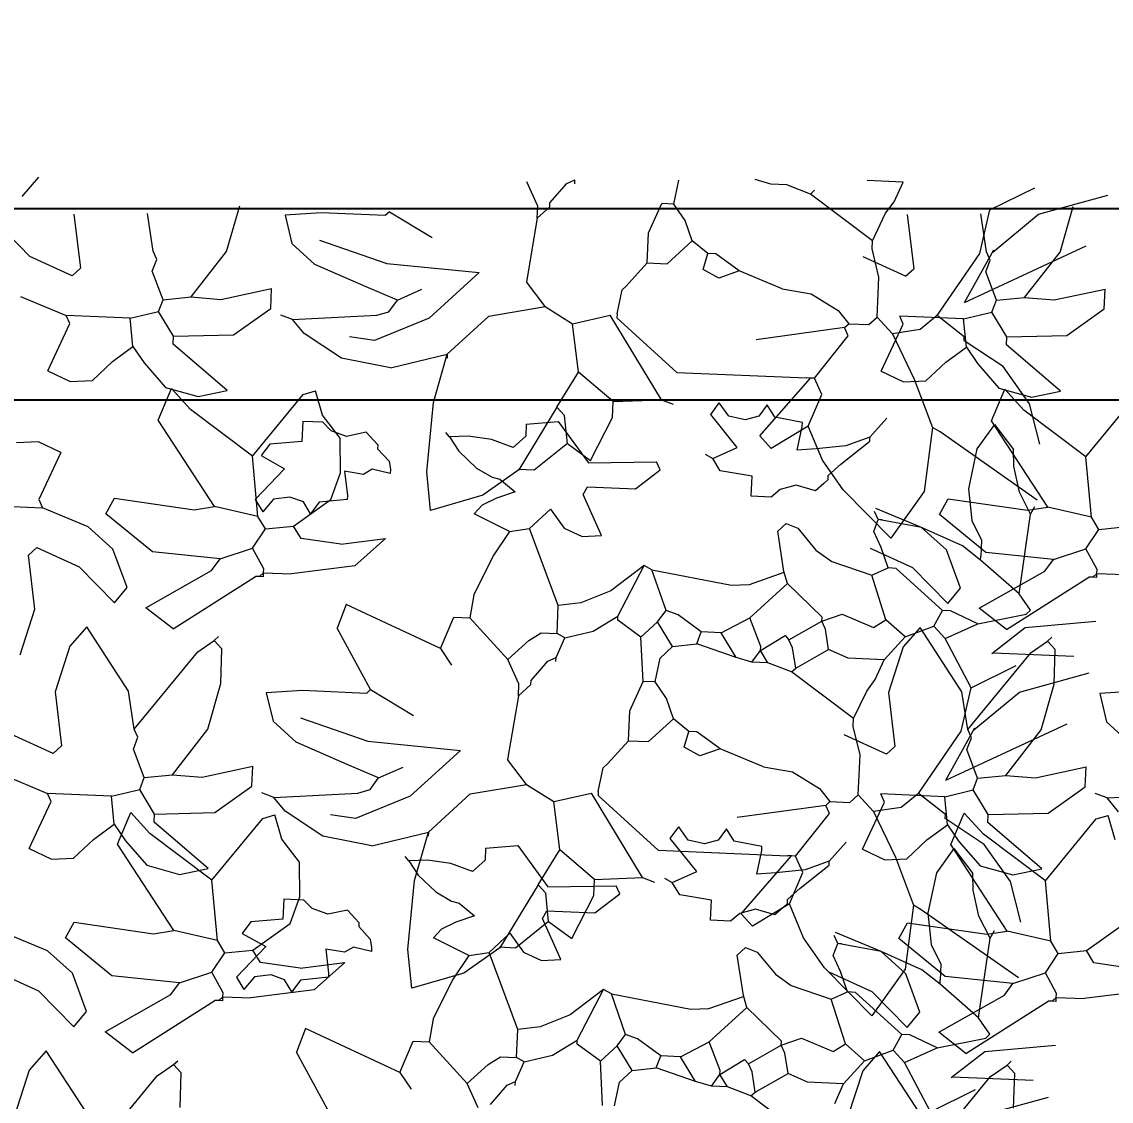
# Model space of a CAD drawing. Header units: centimetres. Extents: x 5667 to 17750, y 274 to 6203.
# Drawn here: x 5866 to 5952.9, y 4639.2 to 4725.4 of the extents above; entities that cross this region are included whole.
import ezdxf

# ---------------------------------------------------------------- set-up
doc = ezdxf.new("R2010")
doc.units = ezdxf.units.CM
doc.header["$MEASUREMENT"] = 0
doc.layers.get('0').update_dxf_attribs({"lineweight": 18})
doc.layers.add('G-ANNO-DIM', color=3, linetype='Continuous', lineweight=9)
doc.layers.add('G-HEDGE', color=104, linetype='Continuous', lineweight=9)
doc.styles.add('ARIAL', font='arial.ttf')
doc.dimstyles.new('TICK_36', dxfattribs={"dimtxt": 10, "dimasz": 3.6, "dimexe": 1.8, "dimexo": 1.2, "dimgap": 1.8, "dimtad": 0, "dimdec": 0, "dimzin": 0, "dimdsep": 46, "dimtxsty": 'ARIAL', "dimblk": 'OBLIQUE', "dimcen": 1.8, "dimdle": 1.8, "dimclrd": 256, "dimclrt": 256, "dimadec": 0, "dimazin": 0, "dimtfac": 1, "dimtdec": 0, "dimtmove": 1, "dimatfit": 3, "dimldrblk": 'OPEN90', "dimfxl": 1, "dimtolj": 1, "dimtzin": 0, "dimarcsym": 0})

# ---------------------------------------------------------------- blocks, each defined once
blk = doc.blocks.new('_Oblique')
at = {"color": 0, "linetype": 'ByBlock', "lineweight": -2}
blk.add_line((-0.5, -0.5), (0.5, 0.5), dxfattribs=at)
blk = doc.blocks.new('*D33')
at = {"layer": 'Defpoints', "color": 0, "transparency": 16777216}
for p in [(6061.601, 4710.484), (5687.774, 4485.199), (6061.11, 4485.199)]:
    blk.add_point(p, dxfattribs=at)
at = {"layer": 'G-ANNO-DIM', "lineweight": -2, "transparency": 16777216}
for p, q in [((5687.774, 4712.284), (5687.774, 4610.812)), ((5687.774, 4483.399), (5687.774, 4584.872))]:
    blk.add_line(p, q, dxfattribs=at)
at = {"layer": 'G-ANNO-DIM', "color": 0, "lineweight": -2, "transparency": 16777216}
for p, q in [((6060.401, 4710.484), (5685.974, 4710.484)), ((6059.91, 4485.199), (5685.974, 4485.199))]:
    blk.add_line(p, q, dxfattribs=at)
at = {"layer": 'G-ANNO-DIM', "lineweight": -2, "transparency": 16777216, "xscale": 3.6, "yscale": 3.6, "zscale": 3.6}
for p, rotation in [((5687.774, 4710.484), 90), ((5687.774, 4485.199), 270)]:
    blk.add_blockref('_Oblique', p, dxfattribs=dict(at, rotation=rotation))
at = {"layer": 'G-ANNO-DIM', "transparency": 16777216, "insert": (5687.774, 4597.842), "char_height": 10, "attachment_point": 5, "rotation": 90, "style": 'ARIAL'}
blk.add_mtext('\\A1;225', dxfattribs=at)
blk = doc.blocks.new('_Open90')
at = {"color": 0, "linetype": 'ByBlock', "lineweight": -2}
for p, q in [((-0.5, 0.5), (0, 0)), ((0, 0), (-1, 0)), ((0, 0), (-0.5, -0.5))]:
    blk.add_line(p, q, dxfattribs=at)
blk = doc.blocks.new('*D34')
at = {"layer": 'Defpoints', "color": 0, "transparency": 16777216}
for p in [(5716.472, 4695.199), (6061.568, 4695.199), (6061.11, 4485.199)]:
    blk.add_point(p, dxfattribs=at)
at = {"layer": 'G-ANNO-DIM', "lineweight": -2, "transparency": 16777216}
for p, q in [((5716.472, 4696.999), (5716.472, 4603.114)), ((5716.472, 4483.399), (5716.472, 4577.284))]:
    blk.add_line(p, q, dxfattribs=at)
at = {"layer": 'G-ANNO-DIM', "color": 0, "lineweight": -2, "transparency": 16777216}
for p, q in [((6060.368, 4695.199), (5714.672, 4695.199)), ((6059.91, 4485.199), (5714.672, 4485.199))]:
    blk.add_line(p, q, dxfattribs=at)
at = {"layer": 'G-ANNO-DIM', "lineweight": -2, "transparency": 16777216, "xscale": 3.6, "yscale": 3.6, "zscale": 3.6}
for p, rotation in [((5716.472, 4695.199), 90), ((5716.472, 4485.199), 270)]:
    blk.add_blockref('_Oblique', p, dxfattribs=dict(at, rotation=rotation))
at = {"layer": 'G-ANNO-DIM', "transparency": 16777216, "insert": (5716.472, 4590.199), "char_height": 10, "attachment_point": 5, "rotation": 90, "style": 'ARIAL'}
blk.add_mtext('\\A1;210', dxfattribs=at)
blk = doc.blocks.new('*D103')
at = {"layer": 'Defpoints', "color": 0, "transparency": 16777216}
for p in [(5716.472, 4710.484), (6061.601, 4710.484), (6061.568, 4695.199)]:
    blk.add_point(p, dxfattribs=at)
at = {"layer": 'G-ANNO-DIM', "lineweight": -2, "transparency": 16777216}
for p, q in [((5716.472, 4693.399), (5716.472, 4712.284)), ((5706.867, 4705.723), (5706.867, 4709.323)), ((5716.472, 4702.842), (5706.867, 4705.723))]:
    blk.add_line(p, q, dxfattribs=at)
at = {"layer": 'G-ANNO-DIM', "color": 0, "lineweight": -2, "transparency": 16777216}
for p, q in [((6060.401, 4710.484), (5714.672, 4710.484)), ((6060.368, 4695.199), (5714.672, 4695.199))]:
    blk.add_line(p, q, dxfattribs=at)
at = {"layer": 'G-ANNO-DIM', "lineweight": -2, "transparency": 16777216, "xscale": 3.6, "yscale": 3.6, "zscale": 3.6}
for p, rotation in [((5716.472, 4710.484), 90), ((5716.472, 4695.199), 270)]:
    blk.add_blockref('_Oblique', p, dxfattribs=dict(at, rotation=rotation))
at = {"layer": 'G-ANNO-DIM', "transparency": 16777216, "insert": (5706.867, 4717.853), "char_height": 10, "attachment_point": 5, "rotation": 90, "style": 'ARIAL'}
blk.add_mtext('\\A1;15', dxfattribs=at)

msp = doc.modelspace()

# ---------------------------------------------------------------- linework, layer by layer
at = {"layer": 'G-HEDGE'}
for p, q in [((5865.994, 4711.485), (5867.339, 4713.024)), ((5909.475, 4712.519), (5910.127, 4712.811)), ((5910.113, 4712.491), (5910.127, 4712.811)), ((5918.033, 4710.868), (5918.435, 4712.768)), ((5925.772, 4712.448), (5924.51, 4712.822)), ((5936.327, 4712.627), (5933.456, 4712.752)), ((5907.159, 4710.702), (5906.285, 4712.658)), ((5908.13, 4710.98), (5909.475, 4712.519)), ((5927.048, 4712.392), (5925.772, 4712.448)), ((5928.934, 4711.67), (5927.048, 4712.392)), ((5928.934, 4711.67), (5929.268, 4711.976)), ((5935.62, 4711.06), (5936.327, 4712.627)), ((5943.262, 4710.407), (5946.855, 4712.168)), ((5933.886, 4707.939), (5928.934, 4711.67)), ((5934.94, 4710.13), (5935.62, 4711.06)), ((5947.133, 4710.061), (5952.692, 4711.579)), ((5882.324, 4707.084), (5883.364, 4710.729)), ((5889.877, 4710.178), (5886.992, 4709.984)), ((5894.98, 4709.955), (5889.877, 4710.178)), ((5895.313, 4710.26), (5894.98, 4709.955)), ((5895.313, 4710.26), (5898.739, 4708.193)), ((5907.117, 4709.745), (5907.159, 4710.702)), ((5907.117, 4709.745), (5908.116, 4710.66)), ((5908.116, 4710.66), (5908.13, 4710.98)), ((5916.009, 4708.563), (5917.076, 4710.909)), ((5918.033, 4710.868), (5917.076, 4710.909)), ((5918.934, 4709.55), (5918.033, 4710.868)), ((5942.472, 4706.926), (5943.262, 4710.407)), ((5948.865, 4707.038), (5949.904, 4710.682)), ((5866.603, 4706.693), (5863.779, 4709.573)), ((5870.126, 4710.076), (5870.644, 4705.757)), ((5876.456, 4707.102), (5875.999, 4710.128)), ((5886.992, 4709.984), (5887.532, 4707.723)), ((5907.117, 4709.745), (5906.256, 4704.669)), ((5919.503, 4707.927), (5918.934, 4709.55)), ((5933.886, 4707.939), (5934.94, 4710.13)), ((5936.667, 4710.03), (5937.185, 4705.71)), ((5942.996, 4707.056), (5942.54, 4710.081)), ((5943.488, 4707.031), (5947.133, 4710.061)), ((5915.91, 4706.166), (5916.009, 4708.563)), ((5889.376, 4706.045), (5887.532, 4707.723)), ((5889.727, 4707.993), (5895.108, 4706.124)), ((5917.505, 4706.096), (5919.503, 4707.927)), ((5920.737, 4706.914), (5919.503, 4707.927)), ((5933.858, 4707.301), (5933.886, 4707.939)), ((5869.978, 4705.147), (5866.603, 4706.693)), ((5876.747, 4706.45), (5876.456, 4707.102)), ((5879.493, 4703.454), (5882.324, 4707.084)), ((5920.362, 4705.653), (5920.737, 4706.914)), ((5921.375, 4706.886), (5920.737, 4706.914)), ((5923.234, 4705.527), (5921.375, 4706.886)), ((5934.398, 4705.041), (5933.858, 4707.301)), ((5939.058, 4701.961), (5942.472, 4706.926)), ((5950.915, 4707.502), (5941.215, 4702.983)), ((5943.551, 4707.183), (5941.215, 4702.983)), ((5943.287, 4706.403), (5942.997, 4707.055)), ((5946.034, 4703.407), (5948.865, 4707.038)), ((5876.387, 4705.507), (5876.747, 4706.45)), ((5893.454, 4704.268), (5889.376, 4706.045)), ((5895.108, 4706.124), (5902.488, 4705.393)), ((5914.231, 4704.321), (5915.91, 4706.166)), ((5915.91, 4706.166), (5917.505, 4706.096)), ((5936.519, 4705.101), (5933.143, 4706.647)), ((5942.927, 4705.46), (5943.287, 4706.403)), ((5869.978, 4705.148), (5870.644, 4705.757)), ((5877.246, 4703.232), (5876.387, 4705.507)), ((5902.488, 4705.393), (5898.493, 4701.753)), ((5921.61, 4704.959), (5920.362, 4705.653)), ((5923.234, 4705.527), (5921.61, 4704.959)), ((5926.686, 4704.098), (5923.234, 4705.527)), ((5934.259, 4701.85), (5934.398, 4705.041)), ((5936.519, 4705.101), (5937.185, 4705.71)), ((5943.787, 4703.186), (5942.927, 4705.46)), ((5881.864, 4703.26), (5885.915, 4704.133)), ((5885.846, 4702.538), (5885.915, 4704.133)), ((5895.964, 4703.2), (5893.454, 4704.268)), ((5895.964, 4703.2), (5897.92, 4704.074)), ((5907.768, 4702.686), (5906.256, 4704.669)), ((5913.899, 4704.017), (5914.231, 4704.321)), ((5926.686, 4704.098), (5929.006, 4703.691)), ((5948.404, 4703.214), (5952.456, 4704.086)), ((5952.386, 4702.491), (5952.456, 4704.086)), ((5865.876, 4703.496), (5869.52, 4701.971)), ((5876.885, 4702.289), (5877.246, 4703.232)), ((5877.246, 4703.232), (5879.493, 4703.454)), ((5879.493, 4703.454), (5881.864, 4703.26)), ((5895.285, 4702.271), (5895.964, 4703.2)), ((5913.496, 4702.116), (5913.899, 4704.017)), ((5929.006, 4703.691), (5931.15, 4702.367)), ((5943.425, 4702.242), (5943.787, 4703.186)), ((5943.787, 4703.186), (5946.033, 4703.407)), ((5946.034, 4703.407), (5948.404, 4703.214)), ((5882.877, 4700.43), (5885.846, 4702.538)), ((5903.26, 4701.923), (5907.768, 4702.686)), ((5907.768, 4702.686), (5909.945, 4701.312)), ((5931.15, 4702.367), (5931.999, 4701.31)), ((5949.418, 4700.383), (5952.386, 4702.491)), ((5869.811, 4701.32), (5869.52, 4701.971)), ((5874.624, 4701.748), (5869.52, 4701.971)), ((5874.624, 4701.748), (5876.885, 4702.289)), ((5874.846, 4699.502), (5874.624, 4701.748)), ((5878.078, 4700.32), (5876.885, 4702.289)), ((5887.587, 4701.648), (5886.644, 4702.008)), ((5887.587, 4701.648), (5894.314, 4701.994)), ((5888.507, 4700.536), (5887.587, 4701.648)), ((5898.493, 4701.753), (5894.124, 4699.968)), ((5894.314, 4701.994), (5895.285, 4702.271)), ((5899.931, 4698.873), (5903.26, 4701.923)), ((5909.945, 4701.312), (5912.948, 4701.992)), ((5917.032, 4695.25), (5912.948, 4701.992)), ((5913.496, 4702.116), (5913.482, 4701.797)), ((5913.482, 4701.797), (5918.278, 4697.433)), ((5933.594, 4701.24), (5934.259, 4701.85)), ((5935.48, 4700.518), (5934.259, 4701.85)), ((5936.352, 4701.273), (5936.061, 4701.924)), ((5941.165, 4701.701), (5936.061, 4701.924)), ((5939.058, 4701.961), (5937.688, 4700.852)), ((5941.222, 4700.268), (5939.058, 4701.961)), ((5941.165, 4701.701), (5943.425, 4702.242)), ((5941.386, 4699.455), (5941.165, 4701.701)), ((5944.619, 4700.273), (5943.425, 4702.242)), ((5868.049, 4697.561), (5869.811, 4701.32)), ((5910.417, 4697.456), (5909.945, 4701.312)), ((5931.666, 4701.004), (5924.592, 4700.034)), ((5931.666, 4701.004), (5931.999, 4701.31)), ((5931.957, 4700.353), (5931.666, 4701.004)), ((5931.999, 4701.31), (5933.594, 4701.24)), ((5934.589, 4697.514), (5936.352, 4701.273)), ((5937.688, 4700.852), (5935.48, 4700.518)), ((5878.05, 4699.681), (5878.078, 4700.32)), ((5878.078, 4700.32), (5882.877, 4700.43)), ((5891.503, 4698.561), (5888.507, 4700.536)), ((5894.124, 4699.968), (5892.121, 4700.26)), ((5929.251, 4696.955), (5931.957, 4700.353)), ((5935.48, 4700.518), (5937.221, 4696.875)), ((5941.209, 4699.949), (5941.222, 4700.268)), ((5944.315, 4697.896), (5941.209, 4699.949)), ((5944.591, 4699.634), (5944.619, 4700.273)), ((5944.619, 4700.273), (5949.418, 4700.383)), ((5873.196, 4698.295), (5874.846, 4699.502)), ((5874.846, 4699.502), (5875.747, 4698.184)), ((5882.363, 4695.978), (5878.05, 4699.681)), ((5895.409, 4697.791), (5899.931, 4698.873)), ((5898.833, 4695.012), (5899.931, 4698.873)), ((5899.931, 4698.873), (5899.917, 4698.553)), ((5939.736, 4698.249), (5941.386, 4699.455)), ((5941.386, 4699.455), (5942.287, 4698.137)), ((5948.903, 4695.931), (5944.591, 4699.634)), ((5871.602, 4696.789), (5873.196, 4698.295)), ((5875.747, 4698.184), (5877.448, 4696.226)), ((5895.409, 4697.791), (5891.503, 4698.561)), ((5938.142, 4696.742), (5939.736, 4698.249)), ((5942.287, 4698.137), (5943.988, 4696.18)), ((5868.049, 4697.561), (5869.837, 4696.712)), ((5908.696, 4694.655), (5910.417, 4697.456)), ((5913.19, 4695.098), (5910.417, 4697.456)), ((5918.278, 4697.433), (5928.614, 4696.982)), ((5934.589, 4697.514), (5936.377, 4696.665)), ((5946.422, 4694.928), (5944.315, 4697.896)), ((5869.837, 4696.712), (5871.602, 4696.789)), ((5877.448, 4696.226), (5880.058, 4695.497)), ((5924.896, 4692.35), (5928.933, 4696.968)), ((5928.933, 4696.968), (5928.614, 4696.982)), ((5929.251, 4696.955), (5928.933, 4696.968)), ((5929.834, 4695.651), (5929.251, 4696.955)), ((5936.377, 4696.665), (5938.142, 4696.742)), ((5937.221, 4696.875), (5938.669, 4693.028)), ((5876.849, 4693.621), (5877.918, 4696.132)), ((5879.443, 4694.467), (5877.918, 4696.132)), ((5880.058, 4695.497), (5882.363, 4695.978)), ((5884.394, 4690.735), (5888.445, 4695.673)), ((5888.445, 4695.673), (5889.416, 4695.95)), ((5889.97, 4694.008), (5889.416, 4695.95)), ((5928.766, 4693.14), (5929.834, 4695.651)), ((5943.39, 4693.574), (5944.458, 4696.085)), ((5943.988, 4696.18), (5946.598, 4695.451)), ((5945.983, 4694.42), (5944.458, 4696.085)), ((5946.598, 4695.451), (5948.903, 4695.931)), ((5950.935, 4690.688), (5954.985, 4695.626)), ((5898.299, 4689.5), (5898.833, 4695.012)), ((5908.696, 4694.655), (5905.644, 4689.641)), ((5909.307, 4693.989), (5908.696, 4694.655)), ((5913.135, 4693.822), (5913.19, 4695.098)), ((5913.19, 4695.098), (5917.032, 4695.25)), ((5917.032, 4695.25), (5917.975, 4694.889)), ((5920.976, 4694.077), (5921.655, 4695.006)), ((5922.418, 4693.929), (5921.655, 4695.006)), ((5925.484, 4694.839), (5924.821, 4693.938)), ((5926.08, 4693.855), (5925.484, 4694.839)), ((5947.24, 4691.695), (5946.422, 4694.928)), ((5881.342, 4686.713), (5876.849, 4693.621)), ((5884.394, 4690.735), (5879.443, 4694.467)), ((5891.384, 4692.175), (5889.97, 4694.008)), ((5909.528, 4691.742), (5909.307, 4693.989)), ((5911.386, 4690.382), (5913.135, 4693.822)), ((5923.098, 4691.427), (5920.976, 4694.077)), ((5923.716, 4693.643), (5922.418, 4693.929)), ((5924.821, 4693.938), (5923.716, 4693.643)), ((5928.299, 4693.438), (5926.08, 4693.855)), ((5933.681, 4692.245), (5935.026, 4693.784)), ((5950.935, 4690.688), (5945.983, 4694.42)), ((5888.394, 4693.512), (5888.325, 4691.916)), ((5889.99, 4693.442), (5888.394, 4693.512)), ((5890.662, 4692.768), (5889.99, 4693.442)), ((5891.898, 4692.314), (5890.662, 4692.768)), ((5906.239, 4693.299), (5906.198, 4692.342)), ((5906.239, 4693.299), (5908.806, 4693.506)), ((5908.806, 4693.506), (5911.219, 4690.205)), ((5928.766, 4693.14), (5925.811, 4691.351)), ((5927.883, 4691.219), (5928.285, 4693.119)), ((5928.285, 4693.119), (5928.299, 4693.438)), ((5929.895, 4690.429), (5928.766, 4693.14)), ((5938.669, 4693.028), (5938.005, 4687.923)), ((5939.293, 4692.681), (5938.669, 4693.028)), ((5943.633, 4693.267), (5942.233, 4691.317)), ((5947.883, 4686.667), (5943.39, 4693.574)), ((5943.633, 4693.267), (5945.145, 4691.283)), ((5867.309, 4691.878), (5865.544, 4691.801)), ((5869.097, 4691.029), (5867.309, 4691.878)), ((5888.325, 4691.916), (5885.759, 4691.709)), ((5891.41, 4689.406), (5891.384, 4692.175)), ((5893.471, 4692.651), (5891.898, 4692.314)), ((5894.081, 4691.985), (5893.471, 4692.651)), ((5894.081, 4691.985), (5894.386, 4691.652)), ((5900.123, 4692.287), (5899.818, 4692.62)), ((5901.607, 4692.344), (5900.123, 4692.287)), ((5900.123, 4692.287), (5900.85, 4691.147)), ((5903.474, 4692.078), (5901.607, 4692.344)), ((5905.199, 4691.426), (5903.474, 4692.078)), ((5906.198, 4692.342), (5905.199, 4691.426)), ((5925.811, 4691.351), (5924.896, 4692.35)), ((5931.351, 4690.109), (5933.667, 4691.925)), ((5933.681, 4692.245), (5931.761, 4691.577)), ((5933.667, 4691.925), (5933.681, 4692.245)), ((5947.045, 4687.23), (5939.293, 4692.681)), ((5869.097, 4691.029), (5867.335, 4687.27)), ((5885.759, 4691.709), (5885.079, 4690.78)), ((5894.386, 4691.652), (5894.373, 4691.333)), ((5894.373, 4691.333), (5895.288, 4690.335)), ((5900.85, 4691.147), (5902.259, 4689.794)), ((5909.528, 4691.742), (5906.878, 4689.62)), ((5909.528, 4691.742), (5911.386, 4690.382)), ((5921.142, 4690.554), (5923.098, 4691.427)), ((5929.403, 4691.336), (5927.883, 4691.219)), ((5931.761, 4691.577), (5929.403, 4691.336)), ((5942.233, 4691.317), (5941.548, 4688.144)), ((5945.175, 4689.931), (5945.145, 4691.283)), ((5884.823, 4685.922), (5884.394, 4690.735)), ((5885.079, 4690.78), (5886.952, 4689.739)), ((5895.288, 4690.335), (5895.395, 4689.672)), ((5911.219, 4690.205), (5916.655, 4690.287)), ((5916.947, 4689.636), (5916.655, 4690.287)), ((5920.518, 4690.901), (5921.142, 4690.554)), ((5921.739, 4689.569), (5921.142, 4690.554)), ((5931.553, 4688.05), (5929.895, 4690.429)), ((5951.363, 4685.875), (5950.935, 4690.688)), ((5886.952, 4689.739), (5884.608, 4687.284)), ((5890.635, 4687.267), (5891.41, 4689.406)), ((5891.737, 4689.531), (5891.972, 4687.603)), ((5893.24, 4689.281), (5891.737, 4689.531)), ((5893.952, 4689.694), (5893.24, 4689.281)), ((5895.381, 4689.352), (5893.952, 4689.694)), ((5895.395, 4689.672), (5895.381, 4689.352)), ((5898.605, 4686.412), (5898.299, 4689.5)), ((5902.259, 4689.794), (5903.518, 4689.063)), ((5905.644, 4689.641), (5902.767, 4687.614)), ((5906.878, 4689.62), (5905.602, 4689.675)), ((5914.964, 4688.124), (5916.947, 4689.636)), ((5924.276, 4689.139), (5921.739, 4689.569)), ((5930.352, 4689.193), (5931.351, 4690.109)), ((5945.631, 4687.852), (5945.175, 4689.931)), ((5903.518, 4689.063), (5904.131, 4688.916)), ((5904.131, 4688.916), (5905.366, 4687.903)), ((5924.207, 4687.544), (5924.276, 4689.139)), ((5927.802, 4688.432), (5926.531, 4688.087)), ((5929.339, 4687.959), (5927.802, 4688.432)), ((5930.004, 4688.57), (5929.339, 4687.959)), ((5930.004, 4688.57), (5930.338, 4688.875)), ((5930.338, 4688.875), (5930.352, 4689.193)), ((5891.972, 4687.603), (5891.958, 4687.283)), ((5902.767, 4687.614), (5898.605, 4686.412)), ((5905.366, 4687.903), (5903.856, 4687.387)), ((5910.788, 4687.667), (5911.136, 4688.291)), ((5912.244, 4684.407), (5910.788, 4687.667)), ((5911.136, 4688.291), (5914.964, 4688.124)), ((5925.802, 4687.474), (5924.207, 4687.544)), ((5926.531, 4688.087), (5925.802, 4687.474)), ((5935.348, 4684.195), (5931.553, 4688.05)), ((5938.005, 4687.923), (5935.348, 4684.195)), ((5941.548, 4688.144), (5941.82, 4685.615)), ((5946.518, 4686.109), (5945.631, 4687.852)), ((5862.522, 4686.841), (5867.626, 4686.619)), ((5867.335, 4687.27), (5867.626, 4686.619)), ((5872.687, 4686.132), (5873.38, 4687.38)), ((5873.38, 4687.38), (5879.733, 4686.464)), ((5879.733, 4686.464), (5881.342, 4686.713)), ((5884.823, 4685.922), (5881.342, 4686.713)), ((5884.608, 4687.284), (5885.203, 4686.299)), ((5886.056, 4687.307), (5885.203, 4686.299)), ((5887.374, 4687.478), (5886.056, 4687.307)), ((5888.449, 4687.088), (5887.374, 4687.478)), ((5887.666, 4685.16), (5890.635, 4687.267)), ((5889.031, 4686.133), (5888.449, 4687.088)), ((5889.711, 4687.062), (5889.031, 4686.133)), ((5891.958, 4687.283), (5889.711, 4687.062)), ((5902.716, 4686.822), (5902.091, 4686.128)), ((5903.856, 4687.387), (5902.716, 4686.822)), ((5939.228, 4686.085), (5939.921, 4687.333)), ((5939.921, 4687.333), (5946.274, 4686.418)), ((5946.274, 4686.418), (5947.883, 4686.667)), ((5946.518, 4686.109), (5946.864, 4686.733)), ((5951.363, 4685.875), (5947.883, 4686.667)), ((5871.269, 4685.093), (5867.626, 4686.619)), ((5876.39, 4683.094), (5872.687, 4686.132)), ((5885.42, 4684.937), (5884.823, 4685.922)), ((5904.907, 4684.727), (5902.091, 4686.128)), ((5906.516, 4684.976), (5908.181, 4686.502)), ((5908.181, 4686.502), (5909.271, 4684.999)), ((5934.353, 4685.68), (5934.063, 4686.333)), ((5937.81, 4685.047), (5934.166, 4686.572)), ((5942.931, 4683.047), (5939.228, 4686.085)), ((5945.601, 4679.757), (5946.518, 4686.109)), ((5951.96, 4684.89), (5951.363, 4685.875)), ((5873.247, 4683.316), (5871.269, 4685.093)), ((5884.393, 4683.385), (5885.42, 4684.937)), ((5885.42, 4684.937), (5887.666, 4685.16)), ((5888.263, 4684.175), (5887.666, 4685.16)), ((5904.907, 4684.727), (5906.516, 4684.976)), ((5908.804, 4678.804), (5906.516, 4684.976)), ((5909.271, 4684.999), (5910.709, 4684.321)), ((5926.323, 4684.752), (5926.988, 4685.363)), ((5926.988, 4685.363), (5927.931, 4685.001)), ((5927.931, 4685.001), (5929.377, 4683.241)), ((5933.993, 4684.737), (5934.353, 4685.68)), ((5934.672, 4685.666), (5934.353, 4685.68)), ((5937.81, 4685.047), (5934.353, 4685.68)), ((5939.787, 4683.269), (5937.81, 4685.047)), ((5941.077, 4683.589), (5937.81, 4685.047)), ((5941.82, 4685.615), (5942.592, 4684.043)), ((5951.96, 4684.89), (5954.207, 4685.113)), ((5891.439, 4683.716), (5888.263, 4684.175)), ((5891.439, 4683.716), (5894.998, 4684.176)), ((5894.998, 4684.176), (5892.554, 4681.976)), ((5904.907, 4684.727), (5903.597, 4682.786)), ((5910.709, 4684.321), (5912.244, 4684.407)), ((5926.821, 4681.535), (5926.323, 4684.752)), ((5934.575, 4683.434), (5933.993, 4684.737)), ((5942.592, 4684.043), (5942.537, 4682.767)), ((5950.934, 4683.338), (5951.96, 4684.89)), ((5867.168, 4683.442), (5866.502, 4682.832)), ((5867.168, 4683.442), (5870.543, 4681.896)), ((5874.38, 4680.251), (5873.247, 4683.316)), ((5881.799, 4682.539), (5884.393, 4683.385)), ((5885.281, 4681.748), (5884.393, 4683.385)), ((5929.377, 4683.241), (5930.648, 4682.327)), ((5933.708, 4683.395), (5937.083, 4681.849)), ((5935.144, 4681.81), (5934.575, 4683.434)), ((5940.92, 4680.204), (5939.787, 4683.269)), ((5942.523, 4682.448), (5941.077, 4683.589)), ((5948.339, 4682.492), (5950.934, 4683.338)), ((5951.821, 4681.701), (5950.934, 4683.338)), ((5867.02, 4678.513), (5866.502, 4682.832)), ((5881.799, 4682.539), (5876.39, 4683.094)), ((5881.12, 4681.61), (5881.799, 4682.539)), ((5903.597, 4682.786), (5902.051, 4679.655)), ((5930.648, 4682.327), (5933.84, 4681.229)), ((5942.523, 4682.448), (5942.537, 4682.767)), ((5945.601, 4679.757), (5942.523, 4682.448)), ((5948.339, 4682.492), (5942.931, 4683.047)), ((5947.66, 4681.563), (5948.339, 4682.492)), ((5870.543, 4681.896), (5873.367, 4679.017)), ((5875.876, 4678.641), (5881.12, 4681.61)), ((5885.267, 4681.429), (5885.281, 4681.748)), ((5892.554, 4681.976), (5887.499, 4681.331)), ((5915.656, 4682.022), (5912.985, 4679.978)), ((5913.562, 4677.957), (5915.656, 4682.022)), ((5916.28, 4681.674), (5915.656, 4682.022)), ((5916.28, 4681.674), (5922.619, 4680.439)), ((5917.418, 4678.429), (5916.28, 4681.674)), ((5924.071, 4680.498), (5926.843, 4681.464)), ((5927.099, 4680.564), (5926.821, 4681.535)), ((5933.84, 4681.229), (5935.144, 4681.81)), ((5935.782, 4681.783), (5935.144, 4681.81)), ((5939.471, 4678.426), (5935.782, 4681.783)), ((5937.083, 4681.849), (5939.908, 4678.97)), ((5942.416, 4678.595), (5947.66, 4681.563)), ((5951.807, 4681.382), (5951.821, 4681.701)), ((5878.04, 4676.95), (5884.614, 4681.137)), ((5884.934, 4681.123), (5884.614, 4681.137)), ((5884.934, 4681.123), (5885.267, 4681.429)), ((5885.253, 4681.109), (5884.934, 4681.123)), ((5885.253, 4681.109), (5885.267, 4681.429)), ((5885.267, 4681.429), (5887.499, 4681.331)), ((5924.103, 4677.818), (5927.099, 4680.564)), ((5929.859, 4677.886), (5927.099, 4680.564)), ((5934.963, 4677.664), (5933.84, 4681.229)), ((5944.581, 4676.903), (5951.155, 4681.09)), ((5951.474, 4681.076), (5951.155, 4681.09)), ((5951.474, 4681.076), (5951.807, 4681.382)), ((5951.793, 4681.062), (5951.474, 4681.076)), ((5951.793, 4681.062), (5951.807, 4681.382)), ((5951.807, 4681.382), (5954.04, 4681.285)), ((5873.367, 4679.017), (5874.38, 4680.251)), ((5912.985, 4679.978), (5910.596, 4679.037)), ((5922.619, 4680.439), (5924.071, 4680.498)), ((5939.908, 4678.97), (5940.92, 4680.204)), ((5946.503, 4678.439), (5945.601, 4679.757)), ((5891.869, 4678.903), (5891.147, 4677.017)), ((5899.386, 4675.379), (5891.869, 4678.903)), ((5902.051, 4679.655), (5901.73, 4677.834)), ((5910.596, 4679.037), (5908.804, 4678.804)), ((5865.835, 4674.87), (5867.02, 4678.513)), ((5878.04, 4676.95), (5875.876, 4678.641)), ((5908.707, 4676.571), (5908.804, 4678.804)), ((5911.592, 4676.765), (5913.562, 4677.957)), ((5913.548, 4677.639), (5913.562, 4677.957)), ((5916.737, 4677.499), (5917.418, 4678.429)), ((5918.361, 4678.068), (5917.418, 4678.429)), ((5920.219, 4676.708), (5918.361, 4678.068)), ((5929.845, 4677.568), (5931.467, 4678.135)), ((5931.467, 4678.135), (5933.978, 4677.067)), ((5938.777, 4677.178), (5939.471, 4678.426)), ((5940.108, 4678.398), (5939.471, 4678.426)), ((5942.3, 4677.344), (5940.108, 4678.398)), ((5942.3, 4677.344), (5946.17, 4678.134)), ((5944.581, 4676.903), (5942.416, 4678.595)), ((5946.17, 4678.134), (5946.503, 4678.439)), ((5871.152, 4677.105), (5869.807, 4675.566)), ((5874.495, 4671.974), (5871.153, 4677.105)), ((5899.386, 4675.379), (5900.454, 4677.89)), ((5900.454, 4677.89), (5901.73, 4677.834)), ((5904.781, 4674.505), (5901.73, 4677.834)), ((5915.406, 4676.279), (5913.548, 4677.639)), ((5915.406, 4676.279), (5916.737, 4677.499)), ((5917.93, 4675.53), (5916.737, 4677.499)), ((5921.813, 4676.639), (5924.103, 4677.818)), ((5924.962, 4675.542), (5924.103, 4677.818)), ((5927.223, 4676.083), (5929.845, 4677.568)), ((5929.845, 4677.568), (5929.859, 4677.886)), ((5930.136, 4676.915), (5929.845, 4677.568)), ((5933.978, 4677.067), (5934.963, 4677.664)), ((5936.503, 4676.318), (5934.963, 4677.664)), ((5936.503, 4676.318), (5938.777, 4677.178)), ((5939.692, 4676.179), (5938.777, 4677.178)), ((5939.692, 4676.179), (5942.3, 4677.344)), ((5951.73, 4677.531), (5946.088, 4677.041)), ((5881.333, 4676.022), (5881.666, 4676.327)), ((5893.809, 4672.106), (5891.147, 4677.017)), ((5906.445, 4676.03), (5907.43, 4676.627)), ((5907.43, 4676.627), (5908.707, 4676.571)), ((5908.623, 4674.657), (5909.33, 4676.224)), ((5909.33, 4676.224), (5908.707, 4676.571)), ((5909.33, 4676.224), (5911.592, 4676.765)), ((5915.572, 4672.756), (5915.406, 4676.279)), ((5919.858, 4675.765), (5920.219, 4676.708)), ((5921.813, 4676.639), (5920.219, 4676.708)), ((5923.007, 4674.669), (5921.813, 4676.639)), ((5924.949, 4675.224), (5926.918, 4676.416)), ((5926.918, 4676.416), (5927.223, 4676.083)), ((5930.385, 4675.306), (5930.136, 4676.915)), ((5934.824, 4674.474), (5936.503, 4676.318)), ((5937.693, 4677.058), (5936.347, 4675.519)), ((5941.036, 4671.928), (5937.693, 4677.058)), ((5946.088, 4677.041), (5943.42, 4674.949)), ((5947.873, 4675.975), (5948.206, 4676.28)), ((5869.807, 4675.566), (5868.622, 4671.923)), ((5880.016, 4675.121), (5881.333, 4676.022)), ((5881.944, 4675.356), (5881.333, 4676.022)), ((5881.86, 4672.576), (5881.944, 4675.356)), ((5899.386, 4675.379), (5900.287, 4674.062)), ((5904.781, 4674.505), (5906.445, 4676.03)), ((5916.931, 4674.614), (5917.93, 4675.53)), ((5917.93, 4675.53), (5919.858, 4675.765)), ((5923.007, 4674.669), (5919.858, 4675.765)), ((5924.949, 4675.224), (5924.962, 4675.542)), ((5927.514, 4675.431), (5927.223, 4676.083)), ((5927.764, 4673.823), (5927.514, 4675.431)), ((5936.347, 4675.519), (5935.163, 4671.876)), ((5941.758, 4672.254), (5939.692, 4676.179)), ((5946.556, 4675.074), (5947.873, 4675.975)), ((5948.484, 4675.309), (5947.873, 4675.975)), ((5874.952, 4668.949), (5880.016, 4675.121)), ((5905.655, 4672.549), (5904.781, 4674.505)), ((5907.971, 4674.366), (5908.623, 4674.657)), ((5908.609, 4674.338), (5908.623, 4674.657)), ((5916.529, 4672.714), (5916.931, 4674.614)), ((5924.269, 4674.295), (5923.007, 4674.669)), ((5924.269, 4674.295), (5924.949, 4675.224)), ((5925.544, 4674.239), (5924.949, 4675.224)), ((5927.764, 4673.823), (5930.385, 4675.306)), ((5931.953, 4674.599), (5930.385, 4675.306)), ((5934.824, 4674.474), (5931.953, 4674.599)), ((5934.116, 4672.906), (5934.824, 4674.474)), ((5941.493, 4668.902), (5946.556, 4675.074)), ((5943.526, 4675.039), (5949.968, 4674.758)), ((5948.4, 4672.529), (5948.484, 4675.309)), ((5906.626, 4672.827), (5907.971, 4674.366)), ((5925.544, 4674.239), (5924.269, 4674.295)), ((5927.43, 4673.517), (5925.544, 4674.239)), ((5927.43, 4673.517), (5927.764, 4673.823)), ((5941.758, 4672.254), (5945.351, 4674.015)), ((5906.612, 4672.507), (5906.626, 4672.827)), ((5914.505, 4670.409), (5915.572, 4672.756)), ((5916.529, 4672.714), (5915.572, 4672.756)), ((5932.382, 4669.786), (5927.43, 4673.517)), ((5933.437, 4671.977), (5934.116, 4672.906)), ((5945.63, 4671.908), (5951.188, 4673.426)), ((5868.622, 4671.923), (5869.141, 4667.604)), ((5874.952, 4668.949), (5874.495, 4671.974)), ((5880.821, 4668.931), (5881.86, 4672.576)), ((5888.373, 4672.024), (5885.488, 4671.831)), ((5893.477, 4671.802), (5888.373, 4672.024)), ((5893.809, 4672.106), (5893.477, 4671.802)), ((5893.809, 4672.106), (5897.235, 4670.039)), ((5905.613, 4671.592), (5905.655, 4672.549)), ((5905.613, 4671.592), (5906.612, 4672.507)), ((5917.43, 4671.397), (5916.529, 4672.714)), ((5932.382, 4669.786), (5933.437, 4671.977)), ((5935.163, 4671.876), (5935.681, 4667.557)), ((5940.968, 4668.772), (5941.758, 4672.254)), ((5941.493, 4668.902), (5941.036, 4671.928)), ((5941.985, 4668.877), (5945.63, 4671.908)), ((5947.361, 4668.884), (5948.4, 4672.529)), ((5954.913, 4671.977), (5952.028, 4671.784)), ((5885.488, 4671.831), (5886.028, 4669.569)), ((5905.613, 4671.592), (5904.752, 4666.516)), ((5917.999, 4669.774), (5917.43, 4671.397)), ((5952.028, 4671.784), (5952.568, 4669.522)), ((5914.406, 4668.013), (5914.505, 4670.409)), ((5887.872, 4667.891), (5886.028, 4669.569)), ((5888.224, 4669.84), (5893.604, 4667.97)), ((5916.001, 4667.943), (5917.999, 4669.774)), ((5919.233, 4668.761), (5917.999, 4669.774)), ((5932.354, 4669.148), (5932.382, 4669.786)), ((5949.412, 4669.348), (5939.711, 4664.83)), ((5954.413, 4667.845), (5952.568, 4669.522)), ((5868.474, 4666.994), (5865.099, 4668.54)), ((5875.243, 4668.297), (5874.952, 4668.949)), ((5877.989, 4665.3), (5880.821, 4668.931)), ((5918.859, 4667.499), (5919.233, 4668.761)), ((5919.871, 4668.733), (5919.233, 4668.761)), ((5921.73, 4667.374), (5919.871, 4668.733)), ((5935.015, 4666.947), (5931.64, 4668.493)), ((5932.894, 4666.887), (5932.354, 4669.148)), ((5937.554, 4663.807), (5940.968, 4668.772)), ((5942.047, 4669.03), (5939.711, 4664.83)), ((5941.784, 4668.25), (5941.493, 4668.902)), ((5944.53, 4665.254), (5947.361, 4668.884)), ((5868.475, 4666.994), (5869.141, 4667.604)), ((5874.883, 4667.354), (5875.243, 4668.297)), ((5891.951, 4666.115), (5887.872, 4667.891)), ((5893.604, 4667.97), (5900.984, 4667.24)), ((5912.727, 4666.168), (5914.406, 4668.013)), ((5914.406, 4668.013), (5916.001, 4667.943)), ((5935.015, 4666.948), (5935.681, 4667.557)), ((5941.423, 4667.307), (5941.784, 4668.25)), ((5875.742, 4665.079), (5874.883, 4667.354)), ((5900.984, 4667.24), (5896.989, 4663.599)), ((5920.107, 4666.805), (5918.859, 4667.499)), ((5921.73, 4667.374), (5920.107, 4666.805)), ((5925.183, 4665.944), (5921.73, 4667.374)), ((5932.755, 4663.696), (5932.894, 4666.887)), ((5942.283, 4665.032), (5941.423, 4667.307)), ((5880.36, 4665.107), (5884.411, 4665.979)), ((5884.342, 4664.385), (5884.411, 4665.979)), ((5894.46, 4665.047), (5891.951, 4666.115)), ((5894.46, 4665.047), (5896.416, 4665.92)), ((5906.264, 4664.532), (5904.752, 4666.516)), ((5911.993, 4663.963), (5912.395, 4665.863)), ((5912.395, 4665.863), (5912.727, 4666.168)), ((5925.183, 4665.944), (5927.502, 4665.538)), ((5946.901, 4665.06), (5950.952, 4665.932)), ((5950.882, 4664.338), (5950.952, 4665.932)), ((5864.373, 4665.343), (5868.017, 4663.817)), ((5875.381, 4664.136), (5875.742, 4665.079)), ((5875.742, 4665.079), (5877.989, 4665.3)), ((5877.989, 4665.3), (5880.36, 4665.107)), ((5893.781, 4664.118), (5894.46, 4665.047)), ((5927.502, 4665.538), (5929.646, 4664.214)), ((5941.921, 4664.089), (5942.283, 4665.032)), ((5942.283, 4665.032), (5944.53, 4665.254)), ((5944.53, 4665.253), (5946.901, 4665.06)), ((5873.121, 4663.595), (5875.381, 4664.136)), ((5876.574, 4662.166), (5875.381, 4664.136)), ((5881.373, 4662.276), (5884.342, 4664.385)), ((5892.81, 4663.841), (5893.781, 4664.118)), ((5901.756, 4663.77), (5906.264, 4664.532)), ((5906.264, 4664.532), (5908.441, 4663.159)), ((5929.646, 4664.214), (5930.495, 4663.156)), ((5939.661, 4663.548), (5941.921, 4664.089)), ((5943.115, 4662.119), (5941.921, 4664.089)), ((5947.914, 4662.229), (5950.882, 4664.338)), ((5866.545, 4659.408), (5868.308, 4663.166)), ((5868.308, 4663.166), (5868.017, 4663.817)), ((5873.121, 4663.595), (5868.017, 4663.817)), ((5873.342, 4661.348), (5873.121, 4663.595)), ((5886.083, 4663.494), (5885.14, 4663.855)), ((5886.083, 4663.494), (5892.81, 4663.841)), ((5887.003, 4662.383), (5886.083, 4663.494)), ((5896.989, 4663.599), (5892.62, 4661.815)), ((5898.427, 4660.719), (5901.756, 4663.77)), ((5908.441, 4663.159), (5911.444, 4663.839)), ((5915.529, 4657.097), (5911.444, 4663.839)), ((5911.993, 4663.963), (5911.979, 4663.643)), ((5911.979, 4663.643), (5916.774, 4659.28)), ((5932.09, 4663.087), (5932.755, 4663.696)), ((5933.976, 4662.365), (5932.755, 4663.696)), ((5934.848, 4663.119), (5934.557, 4663.771)), ((5939.661, 4663.548), (5934.557, 4663.771)), ((5937.554, 4663.807), (5936.185, 4662.699)), ((5939.719, 4662.115), (5937.554, 4663.807)), ((5939.882, 4661.301), (5939.661, 4663.548)), ((5952.624, 4663.448), (5951.68, 4663.808)), ((5952.624, 4663.448), (5959.351, 4663.794)), ((5953.543, 4662.336), (5952.624, 4663.448)), ((5889.999, 4660.407), (5887.003, 4662.383)), ((5908.913, 4659.303), (5908.441, 4663.159)), ((5930.162, 4662.851), (5923.088, 4661.881)), ((5930.162, 4662.851), (5930.495, 4663.156)), ((5930.453, 4662.199), (5930.162, 4662.851)), ((5930.495, 4663.156), (5932.09, 4663.087)), ((5933.086, 4659.361), (5934.848, 4663.119)), ((5936.185, 4662.699), (5933.976, 4662.365)), ((5933.976, 4662.365), (5935.718, 4658.721)), ((5873.608, 4659.766), (5874.677, 4662.276)), ((5876.201, 4660.611), (5874.677, 4662.276)), ((5876.547, 4661.528), (5876.574, 4662.166)), ((5880.859, 4657.825), (5876.547, 4661.528)), ((5876.574, 4662.166), (5881.373, 4662.276)), ((5881.153, 4656.879), (5885.204, 4661.817)), ((5885.204, 4661.817), (5886.175, 4662.094)), ((5886.729, 4660.152), (5886.175, 4662.094)), ((5892.62, 4661.815), (5890.617, 4662.106)), ((5927.748, 4658.801), (5930.453, 4662.199)), ((5939.705, 4661.796), (5939.719, 4662.115)), ((5942.811, 4659.743), (5939.705, 4661.796)), ((5940.149, 4659.719), (5941.217, 4662.229)), ((5942.742, 4660.565), (5941.217, 4662.229)), ((5943.087, 4661.481), (5943.115, 4662.119)), ((5947.399, 4657.778), (5943.087, 4661.481)), ((5943.115, 4662.119), (5947.914, 4662.229)), ((5947.694, 4656.833), (5951.744, 4661.77)), ((5951.744, 4661.77), (5952.715, 4662.047)), ((5953.269, 4660.106), (5952.715, 4662.047)), ((5871.692, 4660.142), (5873.342, 4661.348)), ((5873.342, 4661.348), (5874.243, 4660.031)), ((5881.153, 4656.879), (5876.201, 4660.611)), ((5893.905, 4659.637), (5898.427, 4660.719)), ((5897.329, 4656.859), (5898.427, 4660.719)), ((5898.427, 4660.719), (5898.413, 4660.399)), ((5917.735, 4660.221), (5918.414, 4661.151)), ((5919.177, 4660.073), (5918.414, 4661.151)), ((5922.242, 4660.984), (5921.579, 4660.083)), ((5922.839, 4659.999), (5922.242, 4660.984)), ((5938.232, 4660.095), (5939.882, 4661.301)), ((5939.882, 4661.301), (5940.784, 4659.984)), ((5947.694, 4656.833), (5942.742, 4660.565)), ((5870.098, 4658.635), (5871.692, 4660.142)), ((5878.101, 4652.858), (5873.608, 4659.766)), ((5874.243, 4660.031), (5875.944, 4658.073)), ((5888.143, 4658.319), (5886.729, 4660.152)), ((5893.905, 4659.637), (5889.999, 4660.407)), ((5919.857, 4657.572), (5917.735, 4660.221)), ((5920.475, 4659.788), (5919.177, 4660.073)), ((5921.579, 4660.083), (5920.475, 4659.788)), ((5925.058, 4659.583), (5922.839, 4659.999)), ((5930.44, 4658.389), (5931.785, 4659.928)), ((5936.638, 4658.589), (5938.232, 4660.095)), ((5944.642, 4652.811), (5940.149, 4659.719)), ((5940.784, 4659.984), (5942.484, 4658.026)), ((5944.919, 4656.774), (5942.811, 4659.743)), ((5866.545, 4659.408), (5868.333, 4658.559)), ((5902.998, 4659.443), (5902.957, 4658.486)), ((5902.998, 4659.443), (5905.565, 4659.65)), ((5905.565, 4659.65), (5907.978, 4656.349)), ((5907.192, 4656.502), (5908.913, 4659.303)), ((5911.687, 4656.944), (5908.913, 4659.303)), ((5916.774, 4659.28), (5927.11, 4658.829)), ((5924.642, 4657.363), (5925.044, 4659.263)), ((5925.044, 4659.263), (5925.058, 4659.583)), ((5927.429, 4658.815), (5927.11, 4658.829)), ((5933.086, 4659.361), (5934.874, 4658.512)), ((5940.392, 4659.411), (5938.992, 4657.462)), ((5940.392, 4659.411), (5941.904, 4657.427)), ((5868.333, 4658.559), (5870.098, 4658.635)), ((5875.944, 4658.073), (5878.554, 4657.344)), ((5888.169, 4655.55), (5888.143, 4658.319)), ((5896.882, 4658.432), (5896.577, 4658.764)), ((5898.365, 4658.489), (5896.882, 4658.432)), ((5896.882, 4658.432), (5897.609, 4657.292)), ((5900.233, 4658.223), (5898.365, 4658.489)), ((5901.958, 4657.571), (5900.233, 4658.223)), ((5902.957, 4658.486), (5901.958, 4657.571)), ((5923.392, 4654.197), (5927.429, 4658.815)), ((5927.748, 4658.801), (5927.429, 4658.815)), ((5928.33, 4657.498), (5927.748, 4658.801)), ((5928.11, 4656.253), (5930.426, 4658.07)), ((5930.44, 4658.389), (5928.52, 4657.721)), ((5930.426, 4658.07), (5930.44, 4658.389)), ((5934.874, 4658.512), (5936.638, 4658.589)), ((5935.718, 4658.721), (5937.165, 4654.875)), ((5942.484, 4658.026), (5945.095, 4657.297)), ((5878.554, 4657.344), (5880.859, 4657.825)), ((5897.609, 4657.292), (5899.017, 4655.939)), ((5911.687, 4656.944), (5915.529, 4657.097)), ((5915.529, 4657.097), (5916.472, 4656.736)), ((5917.901, 4656.698), (5919.857, 4657.572)), ((5926.162, 4657.481), (5924.642, 4657.363)), ((5928.52, 4657.721), (5926.162, 4657.481)), ((5927.262, 4654.987), (5928.33, 4657.498)), ((5938.992, 4657.462), (5938.307, 4654.288)), ((5941.934, 4656.075), (5941.904, 4657.427)), ((5945.095, 4657.297), (5947.399, 4657.778)), ((5881.582, 4652.066), (5881.153, 4656.879)), ((5896.796, 4651.347), (5897.329, 4656.859)), ((5907.192, 4656.502), (5904.14, 4651.488)), ((5907.803, 4655.835), (5907.192, 4656.502)), ((5907.978, 4656.349), (5913.414, 4656.432)), ((5911.631, 4655.669), (5911.687, 4656.944)), ((5913.706, 4655.78), (5913.414, 4656.432)), ((5917.277, 4657.045), (5917.901, 4656.698)), ((5918.498, 4655.713), (5917.901, 4656.698)), ((5927.111, 4655.338), (5928.11, 4656.253)), ((5945.737, 4653.542), (5944.919, 4656.774)), ((5948.122, 4652.02), (5947.694, 4656.833)), ((5886.89, 4655.358), (5886.821, 4653.763)), ((5888.486, 4655.289), (5886.89, 4655.358)), ((5887.394, 4653.411), (5888.169, 4655.55)), ((5899.017, 4655.939), (5900.277, 4655.207)), ((5908.024, 4653.589), (5907.803, 4655.835)), ((5909.883, 4652.229), (5911.631, 4655.669)), ((5911.723, 4654.268), (5913.706, 4655.78)), ((5921.035, 4655.283), (5918.498, 4655.713)), ((5927.097, 4655.019), (5927.111, 4655.338)), ((5942.39, 4653.996), (5941.934, 4656.075)), ((5889.159, 4654.615), (5888.486, 4655.289)), ((5890.395, 4654.161), (5889.159, 4654.615)), ((5891.967, 4654.498), (5890.395, 4654.161)), ((5892.577, 4653.831), (5891.967, 4654.498)), ((5900.277, 4655.207), (5900.89, 4655.06)), ((5900.89, 4655.06), (5902.124, 4654.047)), ((5920.966, 4653.688), (5921.035, 4655.283)), ((5924.561, 4654.576), (5923.29, 4654.231)), ((5927.262, 4654.987), (5924.308, 4653.198)), ((5926.098, 4654.104), (5924.561, 4654.576)), ((5926.763, 4654.714), (5926.098, 4654.104)), ((5926.763, 4654.714), (5927.097, 4655.019)), ((5928.392, 4652.275), (5927.262, 4654.987)), ((5937.165, 4654.875), (5936.501, 4649.769)), ((5937.789, 4654.528), (5937.165, 4654.875)), ((5945.541, 4649.077), (5937.789, 4654.528)), ((5886.821, 4653.763), (5884.256, 4653.556)), ((5892.577, 4653.831), (5892.883, 4653.499)), ((5902.124, 4654.047), (5900.615, 4653.532)), ((5907.547, 4653.811), (5907.894, 4654.435)), ((5909.003, 4650.552), (5907.547, 4653.811)), ((5907.894, 4654.435), (5911.723, 4654.268)), ((5922.561, 4653.618), (5920.966, 4653.688)), ((5923.29, 4654.231), (5922.561, 4653.618)), ((5924.308, 4653.198), (5923.392, 4654.197)), ((5938.307, 4654.288), (5938.579, 4651.76)), ((5943.277, 4652.253), (5942.39, 4653.996)), ((5868.028, 4651.238), (5864.384, 4652.763)), ((5869.446, 4652.276), (5870.139, 4653.524)), ((5870.139, 4653.524), (5876.492, 4652.609)), ((5876.492, 4652.609), (5878.101, 4652.858)), ((5881.582, 4652.066), (5878.101, 4652.858)), ((5884.256, 4653.556), (5883.575, 4652.626)), ((5884.425, 4651.304), (5887.394, 4653.411)), ((5892.883, 4653.499), (5892.869, 4653.18)), ((5892.869, 4653.18), (5893.784, 4652.181)), ((5899.475, 4652.966), (5898.85, 4652.272)), ((5900.615, 4653.532), (5899.475, 4652.966)), ((5908.024, 4653.589), (5905.374, 4651.466)), ((5908.024, 4653.589), (5909.883, 4652.229)), ((5935.987, 4652.229), (5936.68, 4653.477)), ((5936.68, 4653.477), (5943.032, 4652.562)), ((5943.032, 4652.562), (5944.642, 4652.811)), ((5943.277, 4652.253), (5943.623, 4652.878)), ((5948.122, 4652.02), (5944.642, 4652.811)), ((5950.966, 4651.257), (5953.934, 4653.365)), ((5873.149, 4649.238), (5869.446, 4652.276)), ((5882.179, 4651.082), (5881.582, 4652.066)), ((5883.575, 4652.626), (5885.448, 4651.586)), ((5893.784, 4652.181), (5893.891, 4651.519)), ((5901.666, 4650.871), (5898.85, 4652.272)), ((5903.275, 4651.121), (5904.94, 4652.646)), ((5904.94, 4652.646), (5906.029, 4651.143)), ((5930.049, 4649.897), (5928.392, 4652.275)), ((5931.112, 4651.825), (5930.821, 4652.477)), ((5934.569, 4651.191), (5930.925, 4652.716)), ((5939.69, 4649.191), (5935.987, 4652.229)), ((5942.36, 4645.901), (5943.277, 4652.253)), ((5948.719, 4651.035), (5948.122, 4652.02)), ((5870.006, 4649.46), (5868.028, 4651.238)), ((5881.152, 4649.529), (5882.179, 4651.082)), ((5882.179, 4651.082), (5884.425, 4651.304)), ((5885.448, 4651.586), (5883.104, 4649.131)), ((5885.022, 4650.319), (5884.425, 4651.304)), ((5890.233, 4651.377), (5890.468, 4649.449)), ((5891.737, 4651.128), (5890.233, 4651.377)), ((5892.448, 4651.541), (5891.737, 4651.128)), ((5893.877, 4651.199), (5892.448, 4651.541)), ((5893.891, 4651.519), (5893.877, 4651.199)), ((5897.101, 4648.258), (5896.796, 4651.347)), ((5904.14, 4651.488), (5901.263, 4649.461)), ((5901.666, 4650.871), (5903.275, 4651.121)), ((5905.563, 4644.948), (5903.275, 4651.121)), ((5905.374, 4651.466), (5904.099, 4651.522)), ((5906.029, 4651.143), (5907.468, 4650.465)), ((5923.082, 4650.897), (5923.747, 4651.507)), ((5923.747, 4651.507), (5924.69, 4651.146)), ((5924.69, 4651.146), (5926.136, 4649.385)), ((5930.752, 4650.881), (5931.112, 4651.825)), ((5931.431, 4651.811), (5931.112, 4651.825)), ((5934.569, 4651.191), (5931.112, 4651.825)), ((5936.546, 4649.413), (5934.569, 4651.191)), ((5937.836, 4649.733), (5934.569, 4651.191)), ((5938.579, 4651.76), (5939.351, 4650.187)), ((5947.692, 4649.482), (5948.719, 4651.035)), ((5948.719, 4651.035), (5950.966, 4651.257)), ((5951.562, 4650.272), (5950.966, 4651.257)), ((5888.198, 4649.86), (5885.022, 4650.319)), ((5888.198, 4649.86), (5891.757, 4650.32)), ((5891.757, 4650.32), (5889.313, 4648.12)), ((5901.666, 4650.871), (5900.356, 4648.93)), ((5907.468, 4650.465), (5909.003, 4650.552)), ((5923.58, 4647.679), (5923.082, 4650.897)), ((5931.334, 4649.578), (5930.752, 4650.881)), ((5939.351, 4650.187), (5939.296, 4648.912)), ((5954.738, 4649.813), (5951.562, 4650.272)), ((5863.927, 4649.587), (5867.302, 4648.04)), ((5871.139, 4646.395), (5870.006, 4649.46)), ((5878.558, 4648.683), (5881.152, 4649.529)), ((5882.04, 4647.892), (5881.152, 4649.529)), ((5885.87, 4649.325), (5884.553, 4649.153)), ((5886.945, 4648.934), (5885.87, 4649.325)), ((5890.468, 4649.449), (5890.454, 4649.13)), ((5901.263, 4649.461), (5897.101, 4648.258)), ((5926.136, 4649.385), (5927.407, 4648.472)), ((5933.844, 4646.041), (5930.049, 4649.897)), ((5930.467, 4649.54), (5933.842, 4647.994)), ((5931.902, 4647.955), (5931.334, 4649.578)), ((5936.501, 4649.769), (5933.844, 4646.041)), ((5937.679, 4646.348), (5936.546, 4649.413)), ((5939.282, 4648.592), (5937.836, 4649.733)), ((5945.098, 4648.636), (5947.692, 4649.482)), ((5948.58, 4647.845), (5947.692, 4649.482)), ((5878.558, 4648.683), (5873.149, 4649.238)), ((5877.879, 4647.754), (5878.558, 4648.683)), ((5883.104, 4649.131), (5883.699, 4648.146)), ((5884.553, 4649.153), (5883.699, 4648.146)), ((5887.528, 4647.979), (5886.945, 4648.934)), ((5888.208, 4648.908), (5887.528, 4647.979)), ((5890.454, 4649.13), (5888.208, 4648.908)), ((5900.356, 4648.93), (5898.81, 4645.799)), ((5927.407, 4648.472), (5930.599, 4647.373)), ((5939.282, 4648.592), (5939.296, 4648.912)), ((5942.36, 4645.901), (5939.282, 4648.592)), ((5945.098, 4648.636), (5939.69, 4649.191)), ((5944.419, 4647.707), (5945.098, 4648.636)), ((5867.302, 4648.04), (5870.126, 4645.161)), ((5872.635, 4644.786), (5877.879, 4647.754)), ((5881.693, 4647.267), (5882.026, 4647.573)), ((5882.012, 4647.253), (5882.026, 4647.573)), ((5882.026, 4647.573), (5882.04, 4647.892)), ((5882.026, 4647.573), (5884.258, 4647.476)), ((5889.313, 4648.12), (5884.258, 4647.476)), ((5912.415, 4648.166), (5909.744, 4646.122)), ((5910.32, 4644.102), (5912.415, 4648.166)), ((5913.039, 4647.818), (5912.415, 4648.166)), ((5913.039, 4647.818), (5919.378, 4646.583)), ((5914.176, 4644.573), (5913.039, 4647.818)), ((5920.83, 4646.642), (5923.602, 4647.608)), ((5923.858, 4646.708), (5923.58, 4647.679)), ((5930.599, 4647.373), (5931.902, 4647.955)), ((5932.541, 4647.927), (5931.902, 4647.955)), ((5936.23, 4644.57), (5932.541, 4647.927)), ((5933.842, 4647.994), (5936.667, 4645.114)), ((5939.175, 4644.739), (5944.419, 4647.707)), ((5948.233, 4647.221), (5948.566, 4647.526)), ((5948.552, 4647.207), (5948.566, 4647.526)), ((5948.566, 4647.526), (5948.58, 4647.845)), ((5948.566, 4647.526), (5950.799, 4647.429)), ((5955.853, 4648.073), (5950.799, 4647.429)), ((5874.799, 4643.094), (5881.373, 4647.281)), ((5881.693, 4647.267), (5881.373, 4647.281)), ((5882.012, 4647.253), (5881.693, 4647.267)), ((5919.378, 4646.583), (5920.83, 4646.642)), ((5920.862, 4643.962), (5923.858, 4646.708)), ((5926.618, 4644.03), (5923.858, 4646.708)), ((5931.722, 4643.808), (5930.599, 4647.373)), ((5941.339, 4643.047), (5947.914, 4647.234)), ((5948.233, 4647.221), (5947.914, 4647.234)), ((5948.552, 4647.207), (5948.233, 4647.221)), ((5870.126, 4645.161), (5871.139, 4646.395)), ((5898.81, 4645.799), (5898.489, 4643.979)), ((5909.744, 4646.122), (5907.355, 4645.181)), ((5936.667, 4645.114), (5937.679, 4646.348)), ((5943.262, 4644.583), (5942.36, 4645.901)), ((5888.627, 4645.047), (5887.906, 4643.161)), ((5896.145, 4641.524), (5888.627, 4645.047)), ((5905.466, 4642.716), (5905.563, 4644.948)), ((5907.355, 4645.181), (5905.563, 4644.948)), ((5874.799, 4643.094), (5872.635, 4644.786)), ((5896.145, 4641.524), (5897.213, 4644.034)), ((5897.213, 4644.034), (5898.489, 4643.979)), ((5908.351, 4642.909), (5910.32, 4644.102)), ((5910.307, 4643.783), (5910.32, 4644.102)), ((5913.496, 4643.644), (5914.176, 4644.573)), ((5915.12, 4644.213), (5914.176, 4644.573)), ((5916.978, 4642.852), (5915.12, 4644.213)), ((5926.604, 4643.712), (5928.226, 4644.28)), ((5926.604, 4643.712), (5926.618, 4644.03)), ((5928.226, 4644.28), (5930.737, 4643.211)), ((5935.536, 4643.322), (5936.23, 4644.57)), ((5936.867, 4644.542), (5936.23, 4644.57)), ((5939.059, 4643.488), (5936.867, 4644.542)), ((5939.059, 4643.488), (5942.929, 4644.278)), ((5941.339, 4643.047), (5939.175, 4644.739)), ((5942.929, 4644.278), (5943.262, 4644.583)), ((5867.911, 4643.249), (5866.566, 4641.71)), ((5871.254, 4638.119), (5867.912, 4643.249)), ((5890.568, 4638.251), (5887.906, 4643.161)), ((5901.54, 4640.649), (5898.489, 4643.979)), ((5912.165, 4642.424), (5910.307, 4643.783)), ((5912.165, 4642.424), (5913.496, 4643.644)), ((5914.689, 4641.674), (5913.496, 4643.644)), ((5918.572, 4642.783), (5920.862, 4643.962)), ((5921.721, 4641.687), (5920.862, 4643.962)), ((5923.982, 4642.228), (5926.604, 4643.712)), ((5926.895, 4643.06), (5926.604, 4643.712)), ((5930.737, 4643.211), (5931.722, 4643.808)), ((5933.261, 4642.463), (5931.722, 4643.808)), ((5934.452, 4643.202), (5933.106, 4641.663)), ((5933.261, 4642.463), (5935.536, 4643.322)), ((5937.795, 4638.072), (5934.452, 4643.203)), ((5936.451, 4642.324), (5935.536, 4643.322)), ((5936.451, 4642.324), (5939.059, 4643.488)), ((5942.847, 4643.185), (5940.179, 4641.093)), ((5948.489, 4643.675), (5942.847, 4643.185)), ((5878.092, 4642.166), (5878.425, 4642.471)), ((5903.204, 4642.175), (5904.189, 4642.771)), ((5904.189, 4642.771), (5905.466, 4642.716)), ((5905.382, 4640.802), (5906.089, 4642.368)), ((5906.089, 4642.368), (5905.466, 4642.716)), ((5906.089, 4642.368), (5908.351, 4642.909)), ((5912.331, 4638.9), (5912.165, 4642.424)), ((5916.617, 4641.909), (5916.978, 4642.852)), ((5918.572, 4642.783), (5916.978, 4642.852)), ((5919.766, 4640.813), (5918.572, 4642.783)), ((5921.708, 4641.368), (5923.677, 4642.56)), ((5923.677, 4642.56), (5923.982, 4642.228)), ((5927.144, 4641.45), (5926.895, 4643.06)), ((5931.583, 4640.618), (5933.261, 4642.463)), ((5938.517, 4638.398), (5936.451, 4642.324)), ((5944.632, 4642.12), (5944.965, 4642.424)), ((5866.566, 4641.71), (5865.381, 4638.067)), ((5876.775, 4641.265), (5878.092, 4642.166)), ((5878.703, 4641.5), (5878.092, 4642.166)), ((5878.619, 4638.72), (5878.703, 4641.5)), ((5896.145, 4641.524), (5897.046, 4640.206)), ((5901.54, 4640.649), (5903.204, 4642.175)), ((5913.69, 4640.759), (5914.689, 4641.674)), ((5914.689, 4641.674), (5916.617, 4641.909)), ((5919.766, 4640.813), (5916.617, 4641.909)), ((5921.708, 4641.368), (5921.721, 4641.687)), ((5924.273, 4641.575), (5923.982, 4642.228)), ((5924.523, 4639.967), (5924.273, 4641.575)), ((5924.523, 4639.967), (5927.144, 4641.45)), ((5928.712, 4640.743), (5927.144, 4641.45)), ((5933.106, 4641.663), (5931.922, 4638.02)), ((5943.315, 4641.218), (5944.632, 4642.12)), ((5945.243, 4641.453), (5944.632, 4642.12)), ((5945.159, 4638.673), (5945.243, 4641.453)), ((5871.711, 4635.093), (5876.775, 4641.265)), ((5902.414, 4638.693), (5901.54, 4640.649)), ((5904.73, 4640.51), (5905.382, 4640.802)), ((5905.368, 4640.482), (5905.382, 4640.802)), ((5913.288, 4638.859), (5913.69, 4640.759)), ((5921.027, 4640.439), (5919.766, 4640.813)), ((5921.027, 4640.439), (5921.708, 4641.368)), ((5922.303, 4640.383), (5921.708, 4641.368)), ((5931.583, 4640.618), (5928.712, 4640.743)), ((5930.875, 4639.051), (5931.583, 4640.618)), ((5938.252, 4635.046), (5943.315, 4641.218)), ((5940.285, 4641.183), (5946.727, 4640.902)), ((5903.385, 4638.971), (5904.73, 4640.51)), ((5922.303, 4640.383), (5921.027, 4640.439)), ((5924.189, 4639.661), (5922.303, 4640.383)), ((5924.189, 4639.661), (5924.523, 4639.967)), ((5938.517, 4638.398), (5942.11, 4640.159)), ((5929.141, 4635.93), (5924.189, 4639.661)), ((5942.389, 4638.052), (5947.947, 4639.57))]:
    msp.add_line(p, q, dxfattribs=at)
for centre in [(5918.278, 4697.433), (5916.774, 4659.28)]:
    msp.add_arc(centre, 0.0000399, 227.3475, 267.15048, dxfattribs=at)

# ---------------------------------------------------------------- dimensions: what is measured, and where the dimension line sits
at = {"layer": 'G-ANNO-DIM'}
for base, p1, p2, picture, middle in [((5716.472, 4710.484), (6061.568, 4695.199), (6061.601, 4710.484), '*D103', (5706.867, 4711.123)), ((5687.774, 4485.199), (6061.601, 4710.484), (6061.11, 4485.199), '*D33', (5687.774, 4597.842)), ((5716.472, 4695.199), (6061.11, 4485.199), (6061.568, 4695.199), '*D34', (5716.472, 4590.199))]:
    dim = msp.add_linear_dim(base=base, p1=p1, p2=p2, angle=90, dimstyle='TICK_36', dxfattribs=at)
    dim.commit()
    dim.dimension.update_dxf_attribs({"geometry": picture, "text_midpoint": middle})

doc.saveas('drawing.dxf')
